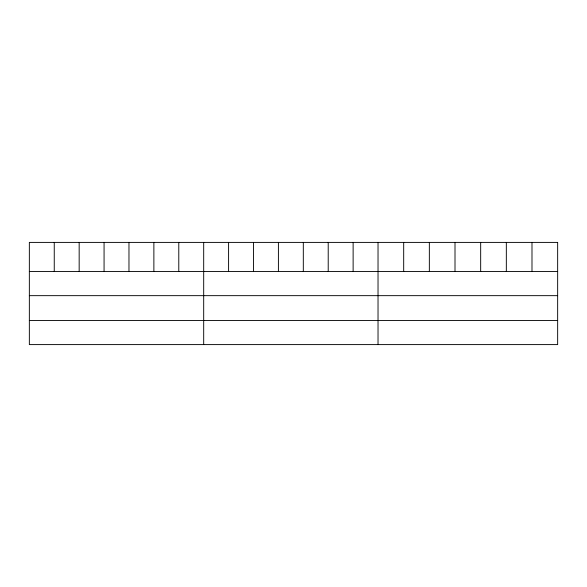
<?xml version="1.0" encoding="UTF-8"?>
<svg xmlns="http://www.w3.org/2000/svg" width="587" height="587" viewBox="0 0 587 587"><rect width="100%" height="100%" fill="white"/><g stroke="black" fill="none" stroke-linecap="round" stroke-linejoin="round"><path stroke-width="0.88" d="M29.35 271.546L557.65 271.546M29.35 295.657L557.65 295.657M29.35 320.495L557.65 320.495M531.991 242.402L531.991 271.546M506.332 242.402L506.332 271.546M480.672 242.402L480.672 271.546M455.006 242.402L455.006 271.546M429.346 242.402L429.346 271.546M403.687 242.402L403.687 271.546M378.028 242.402L378.028 344.598M353.125 242.402L353.125 271.546M328.214 242.402L328.214 271.546M303.31 242.402L303.31 271.546M278.407 242.402L278.407 271.546M253.503 242.402L253.503 271.546M228.592 242.402L228.592 271.546M203.689 242.402L203.689 344.598M178.786 242.402L178.786 271.546M153.875 242.402L153.875 271.546M128.971 242.402L128.971 271.546M104.068 242.402L104.068 271.546M79.164 242.402L79.164 271.546M54.253 242.402L54.253 271.546M557.65 242.402L29.35 242.402L29.35 344.598L557.65 344.598L557.65 242.402"/></g></svg>
